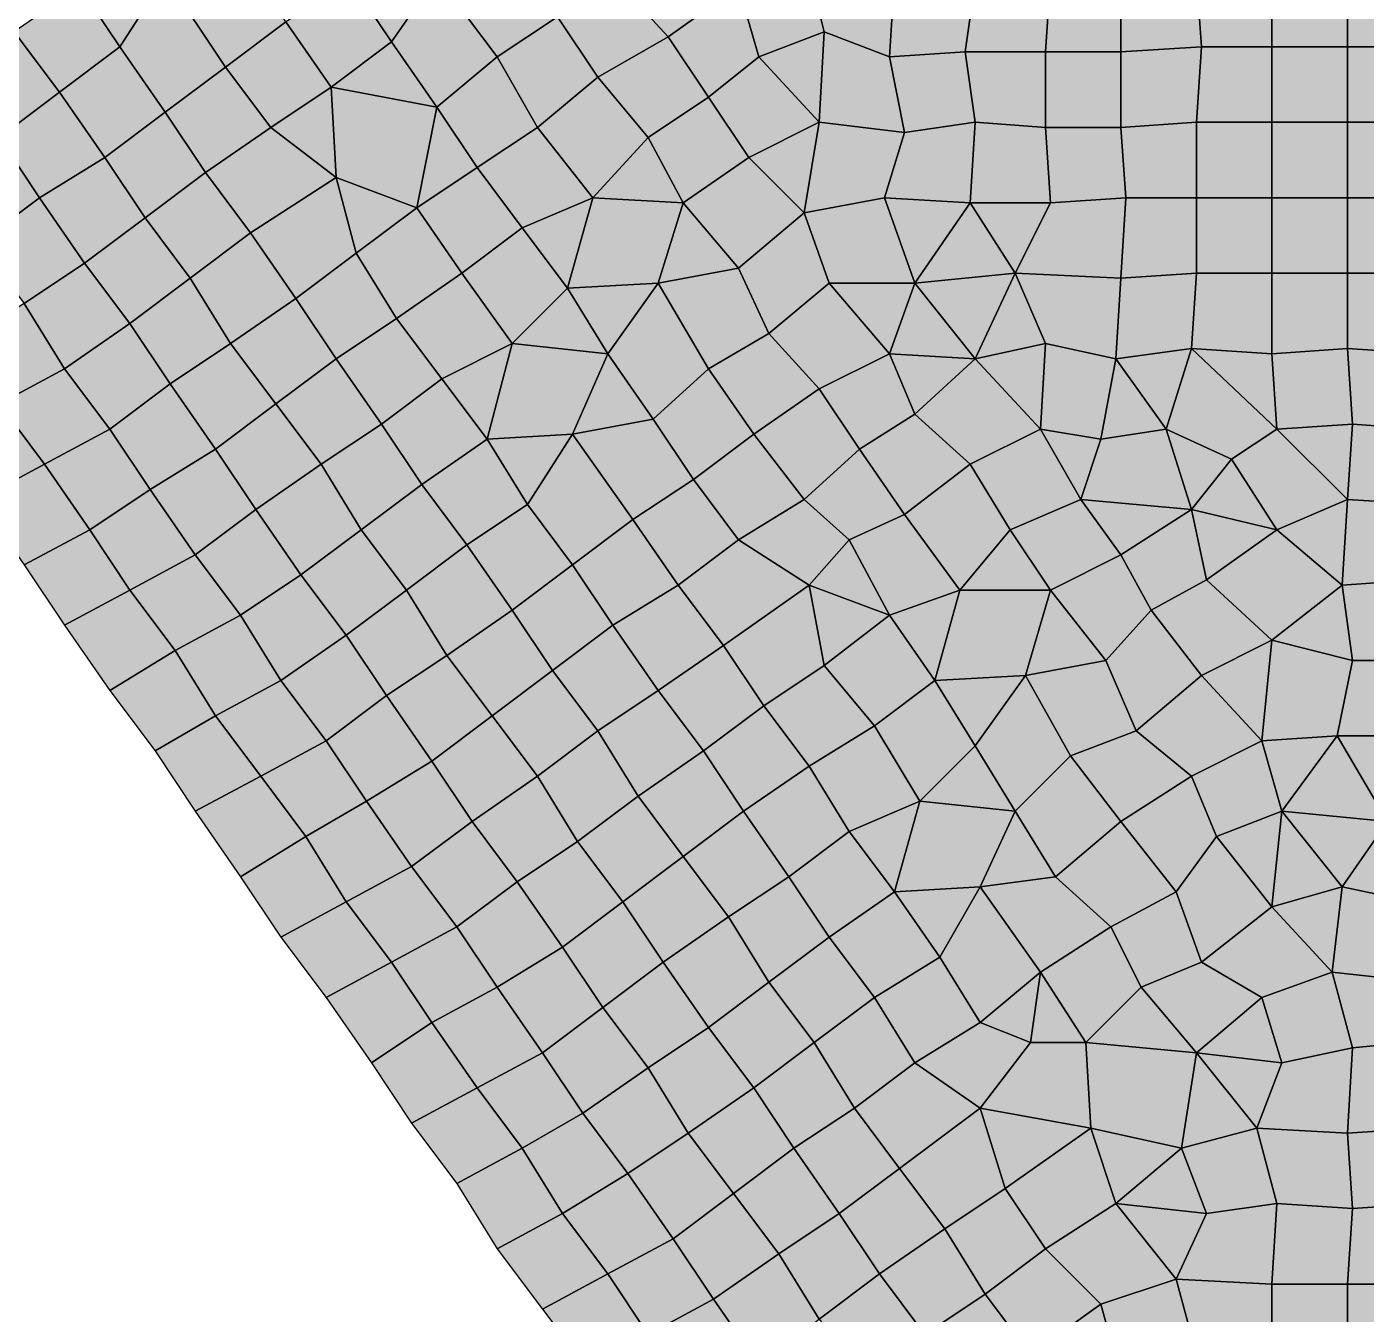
# Model space of a CAD drawing. Header units: metres. Extents: x -7480 to 79269, y -9100 to 45880.
# Drawn here: x 8590 to 13915, y 9900 to 15020 of the extents above; entities that cross this region are included whole.
import ezdxf

# ---------------------------------------------------------------- set-up
doc = ezdxf.new("R2010")
doc.units = ezdxf.units.M
doc.layers.add('COLOR_1', color=1, linetype='Continuous')
doc.layers.add('COLOR_181', color=181, linetype='Continuous')

msp = doc.modelspace()

# ---------------------------------------------------------------- hatches: boundary and pattern name
at = {"layer": 'COLOR_1'}
for points in [[(13840, 14940), (14160, 14940), (14160, 15240), (13840, 15220)], [(13540, 14640), (13840, 14640), (13840, 14940), (13540, 14940)], [(13840, 14640), (14140, 14640), (14160, 14940), (13840, 14940)]]:
    msp.add_hatch(color=256, dxfattribs=at).paths.add_polyline_path(points)
at = {"layer": 'COLOR_181'}
for points in [[(10920, 15220), (11140, 14980), (11420, 15180), (11160, 15400)], [(9140, 15220), (9380, 14860), (9620, 15040), (9460, 15280)], [(10220, 15220), (10460, 14900), (10700, 15060), (10540, 15280)], [(11420, 15180), (11500, 14900), (11760, 15000), (11700, 15240)], [(11700, 15240), (11760, 15000), (12020, 14900), (12040, 15220)], [(8540, 15000), (8720, 14760), (8960, 14940), (8800, 15180)], [(8800, 15180), (8960, 14940), (9140, 15220)], [(8960, 14940), (9140, 14680), (9380, 14860), (9140, 15220)], [(9620, 15040), (9800, 14780), (10040, 14960), (9880, 15200)], [(9880, 15200), (10040, 14960), (10220, 15220)], [(10040, 14960), (10220, 14700), (10460, 14900), (10220, 15220)], [(10700, 15060), (10860, 14820), (11140, 14980), (10920, 15220)], [(11140, 14980), (11300, 14740), (11500, 14900), (11420, 15180)], [(12020, 14900), (12320, 14920), (12360, 15200), (12040, 15220)], [(12320, 14920), (12640, 14920), (12660, 15220), (12360, 15200)], [(12640, 14920), (12940, 14920), (12940, 15220), (12660, 15220)], [(12940, 14920), (13260, 14940), (13240, 15220), (12940, 15220)], [(13240, 15220), (13260, 14940), (13540, 14940), (13540, 15220)], [(13540, 14940), (13840, 14940), (13840, 15220), (13540, 15220)], [(9380, 14860), (9560, 14620), (9800, 14780), (9620, 15040)], [(10460, 14900), (10620, 14620), (10860, 14820), (10700, 15060)], [(8300, 14820), (8480, 14580), (8720, 14760), (8540, 15000)], [(10860, 14820), (11060, 14580), (11300, 14740), (11140, 14980)], [(11500, 14900), (11740, 14640), (11760, 15000)], [(11740, 14640), (12080, 14600), (12020, 14900), (11760, 15000)], [(8720, 14760), (8900, 14500), (9140, 14680), (8960, 14940)], [(9800, 14780), (10220, 14700), (10040, 14960)], [(12020, 14900), (12080, 14600), (12360, 14640), (12320, 14920)], [(12320, 14920), (12360, 14640), (12640, 14620), (12640, 14920)], [(12640, 14620), (12940, 14620), (12940, 14920), (12640, 14920)], [(12940, 14620), (13240, 14640), (13260, 14940), (12940, 14920)], [(13240, 14640), (13540, 14640), (13540, 14940), (13260, 14940)], [(9140, 14680), (9300, 14440), (9560, 14620), (9380, 14860)], [(10220, 14700), (10380, 14460), (10620, 14620), (10460, 14900)], [(11300, 14740), (11460, 14500), (11740, 14640), (11500, 14900)], [(10620, 14620), (10840, 14340), (11060, 14580), (10860, 14820)], [(8480, 14580), (8640, 14340), (8900, 14500), (8720, 14760)], [(9560, 14620), (9820, 14420), (9800, 14780)], [(9800, 14780), (9820, 14420), (10140, 14300), (10220, 14700)], [(10140, 14300), (10380, 14460), (10220, 14700)], [(11060, 14580), (11200, 14320), (11460, 14500), (11300, 14740)], [(8900, 14500), (9060, 14260), (9300, 14440), (9140, 14680)], [(9300, 14440), (9480, 14200), (9820, 14420), (9560, 14620)], [(10380, 14460), (10560, 14220), (10840, 14340), (10620, 14620)], [(11460, 14500), (11680, 14280), (11740, 14640)], [(11680, 14280), (12000, 14340), (12080, 14600), (11740, 14640)], [(12000, 14340), (12340, 14320), (12360, 14640), (12080, 14600)], [(12340, 14320), (12660, 14320), (12640, 14620), (12360, 14640)], [(12640, 14620), (12660, 14320), (12960, 14340), (12940, 14620)], [(12940, 14620), (12960, 14340), (13240, 14340), (13240, 14640)], [(13240, 14340), (13540, 14340), (13540, 14640), (13240, 14640)], [(13540, 14340), (13840, 14340), (13840, 14640), (13540, 14640)], [(13840, 14340), (14140, 14340), (14140, 14640), (13840, 14640)], [(8220, 14400), (8400, 14160), (8640, 14340), (8480, 14580)], [(10840, 14340), (11200, 14320), (11060, 14580)], [(8640, 14340), (8820, 14080), (9060, 14260), (8900, 14500)], [(11200, 14320), (11420, 14060), (11680, 14280), (11460, 14500)], [(9060, 14260), (9240, 14020), (9480, 14200), (9300, 14440)], [(10140, 14300), (10320, 14040), (10560, 14220), (10380, 14460)], [(9480, 14200), (9660, 13940), (9900, 14120), (9820, 14420)], [(9820, 14420), (9900, 14120), (10140, 14300)], [(8400, 14160), (8580, 13920), (8820, 14080), (8640, 14340)], [(10560, 14220), (10740, 13980), (10840, 14340)], [(10740, 13980), (11100, 14000), (11200, 14320), (10840, 14340)], [(11680, 14280), (11780, 14000), (12120, 14000), (12000, 14340)], [(12000, 14340), (12120, 14000), (12340, 14320)], [(12520, 14040), (12940, 14020), (12960, 14340), (12660, 14320)], [(12940, 14020), (13240, 14040), (13240, 14340), (12960, 14340)], [(13240, 14040), (13540, 14040), (13540, 14340), (13240, 14340)], [(13540, 14040), (13840, 14040), (13840, 14340), (13540, 14340)], [(13840, 14040), (14140, 14040), (14140, 14340), (13840, 14340)], [(9900, 14120), (10060, 13860), (10320, 14040), (10140, 14300)], [(11100, 14000), (11420, 14060), (11200, 14320)], [(11420, 14060), (11540, 13800), (11780, 14000), (11680, 14280)], [(12120, 14000), (12520, 14040), (12340, 14320)], [(12340, 14320), (12520, 14040), (12660, 14320)], [(8820, 14080), (9000, 13840), (9240, 14020), (9060, 14260)], [(10320, 14040), (10520, 13760), (10740, 13980), (10560, 14220)], [(9240, 14020), (9400, 13760), (9660, 13940), (9480, 14200)], [(9660, 13940), (9820, 13700), (10060, 13860), (9900, 14120)], [(8580, 13920), (8740, 13660), (9000, 13840), (8820, 14080)], [(11100, 14000), (11300, 13660), (11540, 13800), (11420, 14060)], [(9000, 13840), (9160, 13600), (9400, 13760), (9240, 14020)], [(10060, 13860), (10240, 13620), (10520, 13760), (10320, 14040)], [(12120, 14000), (12360, 13700), (12520, 14040)], [(12360, 13700), (12640, 13760), (12520, 14040)], [(12520, 14040), (12640, 13760), (12920, 13700), (12940, 14020)], [(12920, 13700), (13220, 13740), (13240, 14040), (12940, 14020)], [(13220, 13740), (13540, 13720), (13540, 14040), (13240, 14040)], [(13540, 13720), (13840, 13740), (13840, 14040), (13540, 14040)], [(13840, 13740), (14160, 13720), (14140, 14040), (13840, 14040)], [(10520, 13760), (10900, 13720), (10740, 13980)], [(10740, 13980), (10900, 13720), (11100, 14000)], [(10900, 13720), (11080, 13460), (11300, 13660), (11100, 14000)], [(11540, 13800), (11740, 13580), (12020, 13720), (11780, 14000)], [(11780, 14000), (12020, 13720), (12120, 14000)], [(12020, 13720), (12360, 13700), (12120, 14000)], [(8320, 13760), (8480, 13520), (8740, 13660), (8580, 13920)], [(9400, 13760), (9580, 13520), (9820, 13700), (9660, 13940)], [(9820, 13700), (10000, 13440), (10240, 13620), (10060, 13860)], [(8740, 13660), (8920, 13420), (9160, 13600), (9000, 13840)], [(11300, 13660), (11480, 13400), (11740, 13580), (11540, 13800)], [(9160, 13600), (9340, 13340), (9580, 13520), (9400, 13760)], [(10240, 13620), (10420, 13380), (10520, 13760)], [(10420, 13380), (10760, 13400), (10900, 13720), (10520, 13760)], [(12360, 13700), (12620, 13420), (12640, 13760)], [(12620, 13420), (12860, 13380), (12920, 13700), (12640, 13760)], [(12920, 13700), (13120, 13420), (13220, 13740)], [(13120, 13420), (13380, 13300), (13560, 13420), (13220, 13740)], [(13220, 13740), (13560, 13420), (13540, 13720)], [(13540, 13720), (13560, 13420), (13860, 13440), (13840, 13740)], [(13840, 13740), (13860, 13440), (14140, 13420), (14160, 13720)], [(9580, 13520), (9760, 13280), (10000, 13440), (9820, 13700)], [(10760, 13400), (11080, 13460), (10900, 13720)], [(11740, 13580), (11900, 13340), (12120, 13480), (12020, 13720)], [(12020, 13720), (12120, 13480), (12360, 13700)], [(12120, 13480), (12340, 13280), (12620, 13420), (12360, 13700)], [(12860, 13380), (13120, 13420), (12920, 13700)], [(8480, 13520), (8660, 13280), (8920, 13420), (8740, 13660)], [(11080, 13460), (11240, 13220), (11480, 13400), (11300, 13660)], [(8920, 13420), (9080, 13180), (9340, 13340), (9160, 13600)], [(10000, 13440), (10160, 13200), (10420, 13380), (10240, 13620)], [(11480, 13400), (11680, 13140), (11900, 13340), (11740, 13580)], [(8240, 13380), (8400, 13140), (8660, 13280), (8480, 13520)], [(9340, 13340), (9500, 13100), (9760, 13280), (9580, 13520)], [(11900, 13340), (12080, 13080), (12340, 13280), (12120, 13480)], [(8660, 13280), (8840, 13020), (9080, 13180), (8920, 13420)], [(9760, 13280), (9920, 13020), (10160, 13200), (10000, 13440)], [(10760, 13400), (11000, 13060), (11240, 13220), (11080, 13460)], [(12340, 13280), (12500, 13020), (12780, 13140), (12620, 13420)], [(12620, 13420), (12780, 13140), (12860, 13380)], [(12780, 13140), (13220, 13100), (13120, 13420), (12860, 13380)], [(13120, 13420), (13220, 13100), (13380, 13300)], [(13380, 13300), (13560, 13020), (13840, 13140), (13560, 13420)], [(13560, 13420), (13840, 13140), (13860, 13440)], [(13840, 13140), (14160, 13120), (14140, 13420), (13860, 13440)], [(10160, 13200), (10340, 12960), (10580, 13120), (10420, 13380)], [(10420, 13380), (10580, 13120), (10760, 13400)], [(10580, 13120), (10760, 12880), (11000, 13060), (10760, 13400)], [(11240, 13220), (11420, 12980), (11680, 13140), (11480, 13400)], [(9080, 13180), (9260, 12920), (9500, 13100), (9340, 13340)], [(11680, 13140), (11860, 12980), (12080, 13080), (11900, 13340)], [(8400, 13140), (8580, 12880), (8840, 13020), (8660, 13280)], [(9500, 13100), (9680, 12840), (9920, 13020), (9760, 13280)], [(12080, 13080), (12300, 12780), (12500, 13020), (12340, 13280)], [(13220, 13100), (13560, 13020), (13380, 13300)], [(11000, 13060), (11180, 12800), (11420, 12980), (11240, 13220)], [(8840, 13020), (9000, 12780), (9260, 12920), (9080, 13180)], [(9920, 13020), (10100, 12780), (10340, 12960), (10160, 13200)], [(9260, 12920), (9440, 12680), (9680, 12840), (9500, 13100)], [(10340, 12960), (10520, 12700), (10760, 12880), (10580, 13120)], [(11420, 12980), (11700, 12800), (11860, 12980), (11680, 13140)], [(12500, 13020), (12660, 12780), (12940, 12920), (12780, 13140)], [(12780, 13140), (12940, 12920), (13220, 13100)], [(12940, 12920), (13060, 12700), (13280, 12820), (13220, 13100)], [(13220, 13100), (13280, 12820), (13560, 13020)], [(13560, 13020), (13820, 12800), (13840, 13140)], [(13820, 12800), (14120, 12820), (14160, 13120), (13840, 13140)], [(10760, 12880), (10920, 12640), (11180, 12800), (11000, 13060)], [(11860, 12980), (12020, 12680), (12300, 12780), (12080, 13080)], [(8580, 12880), (8740, 12640), (9000, 12780), (8840, 13020)], [(9680, 12840), (9860, 12600), (10100, 12780), (9920, 13020)], [(12300, 12780), (12660, 12780), (12500, 13020)], [(13280, 12820), (13540, 12580), (13820, 12800), (13560, 13020)], [(10100, 12780), (10260, 12520), (10520, 12700), (10340, 12960)], [(11180, 12800), (11360, 12560), (11700, 12800), (11420, 12980)], [(11700, 12800), (12020, 12680), (11860, 12980)], [(9000, 12780), (9180, 12540), (9440, 12680), (9260, 12920)], [(12660, 12780), (12880, 12500), (13060, 12700), (12940, 12920)], [(9440, 12680), (9600, 12420), (9860, 12600), (9680, 12840)], [(10520, 12700), (10680, 12460), (10920, 12640), (10760, 12880)], [(8740, 12640), (8920, 12380), (9180, 12540), (9000, 12780)], [(9860, 12600), (10020, 12360), (10260, 12520), (10100, 12780)], [(10920, 12640), (11100, 12380), (11360, 12560), (11180, 12800)], [(11360, 12560), (11520, 12320), (11760, 12480), (11700, 12800)], [(11700, 12800), (11760, 12480), (12020, 12680)], [(12020, 12680), (12200, 12420), (12300, 12780)], [(12200, 12420), (12560, 12440), (12660, 12780), (12300, 12780)], [(12560, 12440), (12880, 12500), (12660, 12780)], [(13060, 12700), (13260, 12440), (13540, 12580), (13280, 12820)], [(13540, 12580), (13860, 12500), (13820, 12800)], [(13820, 12800), (13860, 12500), (14200, 12500), (14120, 12820)], [(9180, 12540), (9340, 12280), (9600, 12420), (9440, 12680)], [(10260, 12520), (10440, 12280), (10680, 12460), (10520, 12700)], [(11760, 12480), (11960, 12240), (12200, 12420), (12020, 12680)], [(12880, 12500), (13000, 12220), (13260, 12440), (13060, 12700)], [(10680, 12460), (10860, 12220), (11100, 12380), (10920, 12640)], [(9600, 12420), (9780, 12180), (10020, 12360), (9860, 12600)], [(13260, 12440), (13500, 12180), (13540, 12580)], [(13500, 12180), (13800, 12200), (13860, 12500), (13540, 12580)], [(8920, 12380), (9100, 12140), (9340, 12280), (9180, 12540)], [(10020, 12360), (10200, 12100), (10440, 12280), (10260, 12520)], [(11100, 12380), (11280, 12140), (11520, 12320), (11360, 12560)], [(11520, 12320), (11700, 12080), (11960, 12240), (11760, 12480)], [(12560, 12440), (12740, 12120), (13000, 12220), (12880, 12500)], [(13800, 12200), (14120, 12200), (14200, 12500), (13860, 12500)], [(9340, 12280), (9520, 12040), (9780, 12180), (9600, 12420)], [(10440, 12280), (10620, 12040), (10860, 12220), (10680, 12460)], [(11960, 12240), (12140, 11940), (12360, 12160), (12200, 12420)], [(12200, 12420), (12360, 12160), (12560, 12440)], [(12360, 12160), (12520, 11900), (12740, 12120), (12560, 12440)], [(13000, 12220), (13220, 12040), (13500, 12180), (13260, 12440)], [(9780, 12180), (9940, 11940), (10200, 12100), (10020, 12360)], [(10860, 12220), (11020, 11960), (11280, 12140), (11100, 12380)], [(11280, 12140), (11440, 11900), (11700, 12080), (11520, 12320)], [(9100, 12140), (9260, 11900), (9520, 12040), (9340, 12280)], [(10200, 12100), (10360, 11860), (10620, 12040), (10440, 12280)], [(10620, 12040), (10780, 11780), (11020, 11960), (10860, 12220)], [(11700, 12080), (11860, 11820), (12140, 11940), (11960, 12240)], [(12740, 12120), (12940, 11860), (13220, 12040), (13000, 12220)], [(13500, 12180), (13580, 11900), (13800, 12200)], [(13580, 11900), (14000, 11860), (13800, 12200)], [(13800, 12200), (14000, 11860), (14220, 11980), (14120, 12200)], [(9520, 12040), (9700, 11800), (9940, 11940), (9780, 12180)], [(12140, 11940), (12520, 11900), (12360, 12160)], [(13220, 12040), (13320, 11800), (13580, 11900), (13500, 12180)], [(9940, 11940), (10120, 11680), (10360, 11860), (10200, 12100)], [(11020, 11960), (11200, 11720), (11440, 11900), (11280, 12140)], [(12520, 11900), (12680, 11640), (12940, 11860), (12740, 12120)], [(9260, 11900), (9440, 11640), (9700, 11800), (9520, 12040)], [(10360, 11860), (10540, 11620), (10780, 11780), (10620, 12040)], [(11440, 11900), (11620, 11640), (11860, 11820), (11700, 12080)], [(12940, 11860), (13160, 11580), (13320, 11800), (13220, 12040)], [(9700, 11800), (9860, 11540), (10120, 11680), (9940, 11940)], [(10780, 11780), (10960, 11540), (11200, 11720), (11020, 11960)], [(11860, 11820), (12040, 11580), (12140, 11940)], [(12040, 11580), (12380, 11600), (12520, 11900), (12140, 11940)], [(11200, 11720), (11380, 11480), (11620, 11640), (11440, 11900)], [(12380, 11600), (12680, 11640), (12520, 11900)], [(13320, 11800), (13540, 11520), (13580, 11900)], [(13540, 11520), (13820, 11600), (13580, 11900)], [(13580, 11900), (13820, 11600), (14000, 11860)], [(10120, 11680), (10300, 11440), (10540, 11620), (10360, 11860)], [(12680, 11640), (12900, 11440), (13160, 11580), (12940, 11860)], [(13820, 11600), (14100, 11540), (14000, 11860)], [(9440, 11640), (9600, 11400), (9860, 11540), (9700, 11800)], [(10540, 11620), (10720, 11360), (10960, 11540), (10780, 11780)], [(11620, 11640), (11780, 11400), (12040, 11580), (11860, 11820)], [(13160, 11580), (13260, 11300), (13540, 11520), (13320, 11800)], [(10960, 11540), (11120, 11300), (11380, 11480), (11200, 11720)], [(9860, 11540), (10040, 11300), (10300, 11440), (10120, 11680)], [(10300, 11440), (10460, 11200), (10720, 11360), (10540, 11620)], [(11380, 11480), (11540, 11220), (11780, 11400), (11620, 11640)], [(12380, 11600), (12620, 11260), (12900, 11440), (12680, 11640)], [(11780, 11400), (11960, 11160), (12220, 11320), (12040, 11580)], [(12040, 11580), (12220, 11320), (12380, 11600)], [(12220, 11320), (12380, 11060), (12620, 11260), (12380, 11600)], [(12900, 11440), (13020, 11200), (13260, 11300), (13160, 11580)], [(13540, 11520), (13780, 11260), (13820, 11600)], [(13780, 11260), (14140, 11220), (14100, 11540), (13820, 11600)], [(9600, 11400), (9780, 11160), (10040, 11300), (9860, 11540)], [(10720, 11360), (10880, 11120), (11120, 11300), (10960, 11540)], [(13260, 11300), (13500, 11160), (13780, 11260), (13540, 11520)], [(11120, 11300), (11300, 11040), (11540, 11220), (11380, 11480)], [(10040, 11300), (10200, 11060), (10460, 11200), (10300, 11440)], [(11540, 11220), (11720, 10980), (11960, 11160), (11780, 11400)], [(12620, 11260), (12800, 10980), (13020, 11200), (12900, 11440)], [(10460, 11200), (10640, 10940), (10880, 11120), (10720, 11360)], [(9780, 11160), (9960, 10900), (10200, 11060), (10040, 11300)], [(10880, 11120), (11060, 10880), (11300, 11040), (11120, 11300)], [(11960, 11160), (12120, 10900), (12380, 11060), (12220, 11320)], [(13020, 11200), (13240, 10940), (13500, 11160), (13260, 11300)], [(12380, 11060), (12580, 10980), (12620, 11260)], [(12580, 10980), (12800, 10980), (12620, 11260)], [(13500, 11160), (13580, 10900), (13860, 10960), (13780, 11260)], [(13780, 11260), (13860, 10960), (14080, 10980), (14140, 11220)], [(10200, 11060), (10380, 10800), (10640, 10940), (10460, 11200)], [(11300, 11040), (11480, 10800), (11720, 10980), (11540, 11220)], [(12800, 10980), (13240, 10940), (13020, 11200)], [(11720, 10980), (11880, 10720), (12120, 10900), (11960, 11160)], [(13240, 10940), (13580, 10900), (13500, 11160)], [(10640, 10940), (10800, 10700), (11060, 10880), (10880, 11120)], [(9960, 10900), (10120, 10660), (10380, 10800), (10200, 11060)], [(11060, 10880), (11220, 10620), (11480, 10800), (11300, 11040)], [(12120, 10900), (12380, 10720), (12580, 10980), (12380, 11060)], [(11480, 10800), (11640, 10560), (11880, 10720), (11720, 10980)], [(12380, 10720), (12820, 10640), (12800, 10980), (12580, 10980)], [(12800, 10980), (12820, 10640), (13180, 10560), (13240, 10940)], [(13840, 10620), (14140, 10640), (14080, 10980), (13860, 10960)], [(10380, 10800), (10560, 10560), (10800, 10700), (10640, 10940)], [(13180, 10560), (13480, 10640), (13240, 10940)], [(13240, 10940), (13480, 10640), (13580, 10900)], [(13480, 10640), (13840, 10620), (13860, 10960), (13580, 10900)], [(10800, 10700), (10980, 10460), (11220, 10620), (11060, 10880)], [(11880, 10720), (12060, 10480), (12380, 10720), (12120, 10900)], [(10120, 10660), (10300, 10420), (10560, 10560), (10380, 10800)], [(11220, 10620), (11400, 10380), (11640, 10560), (11480, 10800)], [(11640, 10560), (11820, 10300), (12060, 10480), (11880, 10720)], [(12060, 10480), (12240, 10240), (12480, 10400), (12380, 10720)], [(12380, 10720), (12480, 10400), (12820, 10640)], [(10560, 10560), (10720, 10300), (10980, 10460), (10800, 10700)], [(10980, 10460), (11160, 10200), (11400, 10380), (11220, 10620)], [(12480, 10400), (12640, 10160), (12920, 10340), (12820, 10640)], [(12820, 10640), (12920, 10340), (13180, 10560)], [(13180, 10560), (13280, 10300), (13560, 10340), (13480, 10640)], [(13480, 10640), (13560, 10340), (13860, 10320), (13840, 10620)], [(13840, 10620), (13860, 10320), (14160, 10340), (14140, 10640)], [(10300, 10420), (10460, 10160), (10720, 10300), (10560, 10560)], [(11400, 10380), (11580, 10140), (11820, 10300), (11640, 10560)], [(12920, 10340), (13280, 10300), (13180, 10560)], [(10720, 10300), (10900, 10060), (11160, 10200), (10980, 10460)], [(11820, 10300), (11980, 10060), (12240, 10240), (12060, 10480)], [(12240, 10240), (12400, 9980), (12640, 10160), (12480, 10400)], [(11160, 10200), (11320, 9960), (11580, 10140), (11400, 10380)], [(12640, 10160), (12860, 9940), (13160, 10040), (12920, 10340)], [(12920, 10340), (13160, 10040), (13280, 10300)], [(13160, 10040), (13540, 10020), (13560, 10340), (13280, 10300)], [(13540, 10020), (13840, 10020), (13860, 10320), (13560, 10340)], [(13840, 10020), (14140, 10020), (14160, 10340), (13860, 10320)], [(10460, 10160), (10640, 9920), (10900, 10060), (10720, 10300)], [(11580, 10140), (11740, 9880), (11980, 10060), (11820, 10300)], [(11980, 10060), (12160, 9820), (12400, 9980), (12240, 10240)], [(10900, 10060), (11060, 9820), (11320, 9960), (11160, 10200)], [(11320, 9960), (11500, 9700), (11740, 9880), (11580, 10140)], [(12400, 9980), (12580, 9740), (12860, 9940), (12640, 10160)], [(10640, 9920), (10820, 9680), (11060, 9820), (10900, 10060)], [(11740, 9880), (11920, 9640), (12160, 9820), (11980, 10060)], [(12860, 9940), (12960, 9580), (13240, 9740), (13160, 10040)], [(13160, 10040), (13240, 9740), (13540, 9720), (13540, 10020)], [(13540, 9720), (13840, 9720), (13840, 10020), (13540, 10020)], [(13840, 9720), (14140, 9720), (14140, 10020), (13840, 10020)], [(11060, 9820), (11240, 9560), (11500, 9700), (11320, 9960)], [(12160, 9820), (12340, 9560), (12580, 9740), (12400, 9980)], [(12580, 9740), (12720, 9480), (12960, 9580), (12860, 9940)]]:
    msp.add_hatch(color=256, dxfattribs=at).paths.add_polyline_path(points)

# ---------------------------------------------------------------- linework, layer by layer
at = {"layer": 'COLOR_1'}
for points in [[(13840, 14940), (14160, 14940), (14160, 15240), (13840, 15220)], [(13540, 14640), (13840, 14640), (13840, 14940), (13540, 14940)], [(13840, 14640), (14140, 14640), (14160, 14940), (13840, 14940)]]:
    msp.add_lwpolyline(points, close=True, dxfattribs=at)
at = {"layer": 'COLOR_181'}
for points in [[(10920, 15220), (11140, 14980), (11420, 15180), (11160, 15400)], [(9140, 15220), (9380, 14860), (9620, 15040), (9460, 15280)], [(10220, 15220), (10460, 14900), (10700, 15060), (10540, 15280)], [(11420, 15180), (11500, 14900), (11760, 15000), (11700, 15240)], [(11700, 15240), (11760, 15000), (12020, 14900), (12040, 15220)], [(8540, 15000), (8720, 14760), (8960, 14940), (8800, 15180)], [(8800, 15180), (8960, 14940), (9140, 15220)], [(8960, 14940), (9140, 14680), (9380, 14860), (9140, 15220)], [(9620, 15040), (9800, 14780), (10040, 14960), (9880, 15200)], [(9880, 15200), (10040, 14960), (10220, 15220)], [(10040, 14960), (10220, 14700), (10460, 14900), (10220, 15220)], [(10700, 15060), (10860, 14820), (11140, 14980), (10920, 15220)], [(11140, 14980), (11300, 14740), (11500, 14900), (11420, 15180)], [(12020, 14900), (12320, 14920), (12360, 15200), (12040, 15220)], [(12320, 14920), (12640, 14920), (12660, 15220), (12360, 15200)], [(12640, 14920), (12940, 14920), (12940, 15220), (12660, 15220)], [(12940, 14920), (13260, 14940), (13240, 15220), (12940, 15220)], [(13240, 15220), (13260, 14940), (13540, 14940), (13540, 15220)], [(13540, 14940), (13840, 14940), (13840, 15220), (13540, 15220)], [(9380, 14860), (9560, 14620), (9800, 14780), (9620, 15040)], [(10460, 14900), (10620, 14620), (10860, 14820), (10700, 15060)], [(8300, 14820), (8480, 14580), (8720, 14760), (8540, 15000)], [(10860, 14820), (11060, 14580), (11300, 14740), (11140, 14980)], [(11500, 14900), (11740, 14640), (11760, 15000)], [(11740, 14640), (12080, 14600), (12020, 14900), (11760, 15000)], [(8720, 14760), (8900, 14500), (9140, 14680), (8960, 14940)], [(9800, 14780), (10220, 14700), (10040, 14960)], [(12020, 14900), (12080, 14600), (12360, 14640), (12320, 14920)], [(12320, 14920), (12360, 14640), (12640, 14620), (12640, 14920)], [(12640, 14620), (12940, 14620), (12940, 14920), (12640, 14920)], [(12940, 14620), (13240, 14640), (13260, 14940), (12940, 14920)], [(13240, 14640), (13540, 14640), (13540, 14940), (13260, 14940)], [(9140, 14680), (9300, 14440), (9560, 14620), (9380, 14860)], [(10220, 14700), (10380, 14460), (10620, 14620), (10460, 14900)], [(11300, 14740), (11460, 14500), (11740, 14640), (11500, 14900)], [(10620, 14620), (10840, 14340), (11060, 14580), (10860, 14820)], [(8480, 14580), (8640, 14340), (8900, 14500), (8720, 14760)], [(9560, 14620), (9820, 14420), (9800, 14780)], [(9800, 14780), (9820, 14420), (10140, 14300), (10220, 14700)], [(10140, 14300), (10380, 14460), (10220, 14700)], [(11060, 14580), (11200, 14320), (11460, 14500), (11300, 14740)], [(8900, 14500), (9060, 14260), (9300, 14440), (9140, 14680)], [(9300, 14440), (9480, 14200), (9820, 14420), (9560, 14620)], [(10380, 14460), (10560, 14220), (10840, 14340), (10620, 14620)], [(11460, 14500), (11680, 14280), (11740, 14640)], [(11680, 14280), (12000, 14340), (12080, 14600), (11740, 14640)], [(12000, 14340), (12340, 14320), (12360, 14640), (12080, 14600)], [(12340, 14320), (12660, 14320), (12640, 14620), (12360, 14640)], [(12640, 14620), (12660, 14320), (12960, 14340), (12940, 14620)], [(12940, 14620), (12960, 14340), (13240, 14340), (13240, 14640)], [(13240, 14340), (13540, 14340), (13540, 14640), (13240, 14640)], [(13540, 14340), (13840, 14340), (13840, 14640), (13540, 14640)], [(13840, 14340), (14140, 14340), (14140, 14640), (13840, 14640)], [(8220, 14400), (8400, 14160), (8640, 14340), (8480, 14580)], [(10840, 14340), (11200, 14320), (11060, 14580)], [(8640, 14340), (8820, 14080), (9060, 14260), (8900, 14500)], [(11200, 14320), (11420, 14060), (11680, 14280), (11460, 14500)], [(9060, 14260), (9240, 14020), (9480, 14200), (9300, 14440)], [(10140, 14300), (10320, 14040), (10560, 14220), (10380, 14460)], [(9480, 14200), (9660, 13940), (9900, 14120), (9820, 14420)], [(9820, 14420), (9900, 14120), (10140, 14300)], [(8400, 14160), (8580, 13920), (8820, 14080), (8640, 14340)], [(10560, 14220), (10740, 13980), (10840, 14340)], [(10740, 13980), (11100, 14000), (11200, 14320), (10840, 14340)], [(11680, 14280), (11780, 14000), (12120, 14000), (12000, 14340)], [(12000, 14340), (12120, 14000), (12340, 14320)], [(12520, 14040), (12940, 14020), (12960, 14340), (12660, 14320)], [(12940, 14020), (13240, 14040), (13240, 14340), (12960, 14340)], [(13240, 14040), (13540, 14040), (13540, 14340), (13240, 14340)], [(13540, 14040), (13840, 14040), (13840, 14340), (13540, 14340)], [(13840, 14040), (14140, 14040), (14140, 14340), (13840, 14340)], [(9900, 14120), (10060, 13860), (10320, 14040), (10140, 14300)], [(11100, 14000), (11420, 14060), (11200, 14320)], [(11420, 14060), (11540, 13800), (11780, 14000), (11680, 14280)], [(12120, 14000), (12520, 14040), (12340, 14320)], [(12340, 14320), (12520, 14040), (12660, 14320)], [(8820, 14080), (9000, 13840), (9240, 14020), (9060, 14260)], [(10320, 14040), (10520, 13760), (10740, 13980), (10560, 14220)], [(9240, 14020), (9400, 13760), (9660, 13940), (9480, 14200)], [(9660, 13940), (9820, 13700), (10060, 13860), (9900, 14120)], [(8580, 13920), (8740, 13660), (9000, 13840), (8820, 14080)], [(11100, 14000), (11300, 13660), (11540, 13800), (11420, 14060)], [(9000, 13840), (9160, 13600), (9400, 13760), (9240, 14020)], [(10060, 13860), (10240, 13620), (10520, 13760), (10320, 14040)], [(12120, 14000), (12360, 13700), (12520, 14040)], [(12360, 13700), (12640, 13760), (12520, 14040)], [(12520, 14040), (12640, 13760), (12920, 13700), (12940, 14020)], [(12920, 13700), (13220, 13740), (13240, 14040), (12940, 14020)], [(13220, 13740), (13540, 13720), (13540, 14040), (13240, 14040)], [(13540, 13720), (13840, 13740), (13840, 14040), (13540, 14040)], [(13840, 13740), (14160, 13720), (14140, 14040), (13840, 14040)], [(10520, 13760), (10900, 13720), (10740, 13980)], [(10740, 13980), (10900, 13720), (11100, 14000)], [(10900, 13720), (11080, 13460), (11300, 13660), (11100, 14000)], [(11540, 13800), (11740, 13580), (12020, 13720), (11780, 14000)], [(11780, 14000), (12020, 13720), (12120, 14000)], [(12020, 13720), (12360, 13700), (12120, 14000)], [(8320, 13760), (8480, 13520), (8740, 13660), (8580, 13920)], [(9400, 13760), (9580, 13520), (9820, 13700), (9660, 13940)], [(9820, 13700), (10000, 13440), (10240, 13620), (10060, 13860)], [(8740, 13660), (8920, 13420), (9160, 13600), (9000, 13840)], [(11300, 13660), (11480, 13400), (11740, 13580), (11540, 13800)], [(9160, 13600), (9340, 13340), (9580, 13520), (9400, 13760)], [(10240, 13620), (10420, 13380), (10520, 13760)], [(10420, 13380), (10760, 13400), (10900, 13720), (10520, 13760)], [(12360, 13700), (12620, 13420), (12640, 13760)], [(12620, 13420), (12860, 13380), (12920, 13700), (12640, 13760)], [(12920, 13700), (13120, 13420), (13220, 13740)], [(13120, 13420), (13380, 13300), (13560, 13420), (13220, 13740)], [(13220, 13740), (13560, 13420), (13540, 13720)], [(13540, 13720), (13560, 13420), (13860, 13440), (13840, 13740)], [(13840, 13740), (13860, 13440), (14140, 13420), (14160, 13720)], [(9580, 13520), (9760, 13280), (10000, 13440), (9820, 13700)], [(10760, 13400), (11080, 13460), (10900, 13720)], [(11740, 13580), (11900, 13340), (12120, 13480), (12020, 13720)], [(12020, 13720), (12120, 13480), (12360, 13700)], [(12120, 13480), (12340, 13280), (12620, 13420), (12360, 13700)], [(12860, 13380), (13120, 13420), (12920, 13700)], [(8480, 13520), (8660, 13280), (8920, 13420), (8740, 13660)], [(11080, 13460), (11240, 13220), (11480, 13400), (11300, 13660)], [(8920, 13420), (9080, 13180), (9340, 13340), (9160, 13600)], [(10000, 13440), (10160, 13200), (10420, 13380), (10240, 13620)], [(11480, 13400), (11680, 13140), (11900, 13340), (11740, 13580)], [(8240, 13380), (8400, 13140), (8660, 13280), (8480, 13520)], [(9340, 13340), (9500, 13100), (9760, 13280), (9580, 13520)], [(11900, 13340), (12080, 13080), (12340, 13280), (12120, 13480)], [(8660, 13280), (8840, 13020), (9080, 13180), (8920, 13420)], [(9760, 13280), (9920, 13020), (10160, 13200), (10000, 13440)], [(10760, 13400), (11000, 13060), (11240, 13220), (11080, 13460)], [(12340, 13280), (12500, 13020), (12780, 13140), (12620, 13420)], [(12620, 13420), (12780, 13140), (12860, 13380)], [(12780, 13140), (13220, 13100), (13120, 13420), (12860, 13380)], [(13120, 13420), (13220, 13100), (13380, 13300)], [(13380, 13300), (13560, 13020), (13840, 13140), (13560, 13420)], [(13560, 13420), (13840, 13140), (13860, 13440)], [(13840, 13140), (14160, 13120), (14140, 13420), (13860, 13440)], [(10160, 13200), (10340, 12960), (10580, 13120), (10420, 13380)], [(10420, 13380), (10580, 13120), (10760, 13400)], [(10580, 13120), (10760, 12880), (11000, 13060), (10760, 13400)], [(11240, 13220), (11420, 12980), (11680, 13140), (11480, 13400)], [(9080, 13180), (9260, 12920), (9500, 13100), (9340, 13340)], [(11680, 13140), (11860, 12980), (12080, 13080), (11900, 13340)], [(8400, 13140), (8580, 12880), (8840, 13020), (8660, 13280)], [(9500, 13100), (9680, 12840), (9920, 13020), (9760, 13280)], [(12080, 13080), (12300, 12780), (12500, 13020), (12340, 13280)], [(13220, 13100), (13560, 13020), (13380, 13300)], [(11000, 13060), (11180, 12800), (11420, 12980), (11240, 13220)], [(8840, 13020), (9000, 12780), (9260, 12920), (9080, 13180)], [(9920, 13020), (10100, 12780), (10340, 12960), (10160, 13200)], [(9260, 12920), (9440, 12680), (9680, 12840), (9500, 13100)], [(10340, 12960), (10520, 12700), (10760, 12880), (10580, 13120)], [(11420, 12980), (11700, 12800), (11860, 12980), (11680, 13140)], [(12500, 13020), (12660, 12780), (12940, 12920), (12780, 13140)], [(12780, 13140), (12940, 12920), (13220, 13100)], [(12940, 12920), (13060, 12700), (13280, 12820), (13220, 13100)], [(13220, 13100), (13280, 12820), (13560, 13020)], [(13560, 13020), (13820, 12800), (13840, 13140)], [(13820, 12800), (14120, 12820), (14160, 13120), (13840, 13140)], [(10760, 12880), (10920, 12640), (11180, 12800), (11000, 13060)], [(11860, 12980), (12020, 12680), (12300, 12780), (12080, 13080)], [(8580, 12880), (8740, 12640), (9000, 12780), (8840, 13020)], [(9680, 12840), (9860, 12600), (10100, 12780), (9920, 13020)], [(12300, 12780), (12660, 12780), (12500, 13020)], [(13280, 12820), (13540, 12580), (13820, 12800), (13560, 13020)], [(10100, 12780), (10260, 12520), (10520, 12700), (10340, 12960)], [(11180, 12800), (11360, 12560), (11700, 12800), (11420, 12980)], [(11700, 12800), (12020, 12680), (11860, 12980)], [(9000, 12780), (9180, 12540), (9440, 12680), (9260, 12920)], [(12660, 12780), (12880, 12500), (13060, 12700), (12940, 12920)], [(9440, 12680), (9600, 12420), (9860, 12600), (9680, 12840)], [(10520, 12700), (10680, 12460), (10920, 12640), (10760, 12880)], [(8740, 12640), (8920, 12380), (9180, 12540), (9000, 12780)], [(9860, 12600), (10020, 12360), (10260, 12520), (10100, 12780)], [(10920, 12640), (11100, 12380), (11360, 12560), (11180, 12800)], [(11360, 12560), (11520, 12320), (11760, 12480), (11700, 12800)], [(11700, 12800), (11760, 12480), (12020, 12680)], [(12020, 12680), (12200, 12420), (12300, 12780)], [(12200, 12420), (12560, 12440), (12660, 12780), (12300, 12780)], [(12560, 12440), (12880, 12500), (12660, 12780)], [(13060, 12700), (13260, 12440), (13540, 12580), (13280, 12820)], [(13540, 12580), (13860, 12500), (13820, 12800)], [(13820, 12800), (13860, 12500), (14200, 12500), (14120, 12820)], [(9180, 12540), (9340, 12280), (9600, 12420), (9440, 12680)], [(10260, 12520), (10440, 12280), (10680, 12460), (10520, 12700)], [(11760, 12480), (11960, 12240), (12200, 12420), (12020, 12680)], [(12880, 12500), (13000, 12220), (13260, 12440), (13060, 12700)], [(10680, 12460), (10860, 12220), (11100, 12380), (10920, 12640)], [(9600, 12420), (9780, 12180), (10020, 12360), (9860, 12600)], [(13260, 12440), (13500, 12180), (13540, 12580)], [(13500, 12180), (13800, 12200), (13860, 12500), (13540, 12580)], [(8920, 12380), (9100, 12140), (9340, 12280), (9180, 12540)], [(10020, 12360), (10200, 12100), (10440, 12280), (10260, 12520)], [(11100, 12380), (11280, 12140), (11520, 12320), (11360, 12560)], [(11520, 12320), (11700, 12080), (11960, 12240), (11760, 12480)], [(12560, 12440), (12740, 12120), (13000, 12220), (12880, 12500)], [(13800, 12200), (14120, 12200), (14200, 12500), (13860, 12500)], [(9340, 12280), (9520, 12040), (9780, 12180), (9600, 12420)], [(10440, 12280), (10620, 12040), (10860, 12220), (10680, 12460)], [(11960, 12240), (12140, 11940), (12360, 12160), (12200, 12420)], [(12200, 12420), (12360, 12160), (12560, 12440)], [(12360, 12160), (12520, 11900), (12740, 12120), (12560, 12440)], [(13000, 12220), (13220, 12040), (13500, 12180), (13260, 12440)], [(9780, 12180), (9940, 11940), (10200, 12100), (10020, 12360)], [(10860, 12220), (11020, 11960), (11280, 12140), (11100, 12380)], [(11280, 12140), (11440, 11900), (11700, 12080), (11520, 12320)], [(9100, 12140), (9260, 11900), (9520, 12040), (9340, 12280)], [(10200, 12100), (10360, 11860), (10620, 12040), (10440, 12280)], [(10620, 12040), (10780, 11780), (11020, 11960), (10860, 12220)], [(11700, 12080), (11860, 11820), (12140, 11940), (11960, 12240)], [(12740, 12120), (12940, 11860), (13220, 12040), (13000, 12220)], [(13500, 12180), (13580, 11900), (13800, 12200)], [(13580, 11900), (14000, 11860), (13800, 12200)], [(13800, 12200), (14000, 11860), (14220, 11980), (14120, 12200)], [(9520, 12040), (9700, 11800), (9940, 11940), (9780, 12180)], [(12140, 11940), (12520, 11900), (12360, 12160)], [(13220, 12040), (13320, 11800), (13580, 11900), (13500, 12180)], [(9940, 11940), (10120, 11680), (10360, 11860), (10200, 12100)], [(11020, 11960), (11200, 11720), (11440, 11900), (11280, 12140)], [(12520, 11900), (12680, 11640), (12940, 11860), (12740, 12120)], [(9260, 11900), (9440, 11640), (9700, 11800), (9520, 12040)], [(10360, 11860), (10540, 11620), (10780, 11780), (10620, 12040)], [(11440, 11900), (11620, 11640), (11860, 11820), (11700, 12080)], [(12940, 11860), (13160, 11580), (13320, 11800), (13220, 12040)], [(9700, 11800), (9860, 11540), (10120, 11680), (9940, 11940)], [(10780, 11780), (10960, 11540), (11200, 11720), (11020, 11960)], [(11860, 11820), (12040, 11580), (12140, 11940)], [(12040, 11580), (12380, 11600), (12520, 11900), (12140, 11940)], [(11200, 11720), (11380, 11480), (11620, 11640), (11440, 11900)], [(12380, 11600), (12680, 11640), (12520, 11900)], [(13320, 11800), (13540, 11520), (13580, 11900)], [(13540, 11520), (13820, 11600), (13580, 11900)], [(13580, 11900), (13820, 11600), (14000, 11860)], [(10120, 11680), (10300, 11440), (10540, 11620), (10360, 11860)], [(12680, 11640), (12900, 11440), (13160, 11580), (12940, 11860)], [(13820, 11600), (14100, 11540), (14000, 11860)], [(9440, 11640), (9600, 11400), (9860, 11540), (9700, 11800)], [(10540, 11620), (10720, 11360), (10960, 11540), (10780, 11780)], [(11620, 11640), (11780, 11400), (12040, 11580), (11860, 11820)], [(13160, 11580), (13260, 11300), (13540, 11520), (13320, 11800)], [(10960, 11540), (11120, 11300), (11380, 11480), (11200, 11720)], [(9860, 11540), (10040, 11300), (10300, 11440), (10120, 11680)], [(10300, 11440), (10460, 11200), (10720, 11360), (10540, 11620)], [(11380, 11480), (11540, 11220), (11780, 11400), (11620, 11640)], [(12380, 11600), (12620, 11260), (12900, 11440), (12680, 11640)], [(11780, 11400), (11960, 11160), (12220, 11320), (12040, 11580)], [(12040, 11580), (12220, 11320), (12380, 11600)], [(12220, 11320), (12380, 11060), (12620, 11260), (12380, 11600)], [(12900, 11440), (13020, 11200), (13260, 11300), (13160, 11580)], [(13540, 11520), (13780, 11260), (13820, 11600)], [(13780, 11260), (14140, 11220), (14100, 11540), (13820, 11600)], [(9600, 11400), (9780, 11160), (10040, 11300), (9860, 11540)], [(10720, 11360), (10880, 11120), (11120, 11300), (10960, 11540)], [(13260, 11300), (13500, 11160), (13780, 11260), (13540, 11520)], [(11120, 11300), (11300, 11040), (11540, 11220), (11380, 11480)], [(10040, 11300), (10200, 11060), (10460, 11200), (10300, 11440)], [(11540, 11220), (11720, 10980), (11960, 11160), (11780, 11400)], [(12620, 11260), (12800, 10980), (13020, 11200), (12900, 11440)], [(10460, 11200), (10640, 10940), (10880, 11120), (10720, 11360)], [(9780, 11160), (9960, 10900), (10200, 11060), (10040, 11300)], [(10880, 11120), (11060, 10880), (11300, 11040), (11120, 11300)], [(11960, 11160), (12120, 10900), (12380, 11060), (12220, 11320)], [(13020, 11200), (13240, 10940), (13500, 11160), (13260, 11300)], [(12380, 11060), (12580, 10980), (12620, 11260)], [(12580, 10980), (12800, 10980), (12620, 11260)], [(13500, 11160), (13580, 10900), (13860, 10960), (13780, 11260)], [(13780, 11260), (13860, 10960), (14080, 10980), (14140, 11220)], [(10200, 11060), (10380, 10800), (10640, 10940), (10460, 11200)], [(11300, 11040), (11480, 10800), (11720, 10980), (11540, 11220)], [(12800, 10980), (13240, 10940), (13020, 11200)], [(11720, 10980), (11880, 10720), (12120, 10900), (11960, 11160)], [(13240, 10940), (13580, 10900), (13500, 11160)], [(10640, 10940), (10800, 10700), (11060, 10880), (10880, 11120)], [(9960, 10900), (10120, 10660), (10380, 10800), (10200, 11060)], [(11060, 10880), (11220, 10620), (11480, 10800), (11300, 11040)], [(12120, 10900), (12380, 10720), (12580, 10980), (12380, 11060)], [(11480, 10800), (11640, 10560), (11880, 10720), (11720, 10980)], [(12380, 10720), (12820, 10640), (12800, 10980), (12580, 10980)], [(12800, 10980), (12820, 10640), (13180, 10560), (13240, 10940)], [(13840, 10620), (14140, 10640), (14080, 10980), (13860, 10960)], [(10380, 10800), (10560, 10560), (10800, 10700), (10640, 10940)], [(13180, 10560), (13480, 10640), (13240, 10940)], [(13240, 10940), (13480, 10640), (13580, 10900)], [(13480, 10640), (13840, 10620), (13860, 10960), (13580, 10900)], [(10800, 10700), (10980, 10460), (11220, 10620), (11060, 10880)], [(11880, 10720), (12060, 10480), (12380, 10720), (12120, 10900)], [(10120, 10660), (10300, 10420), (10560, 10560), (10380, 10800)], [(11220, 10620), (11400, 10380), (11640, 10560), (11480, 10800)], [(11640, 10560), (11820, 10300), (12060, 10480), (11880, 10720)], [(12060, 10480), (12240, 10240), (12480, 10400), (12380, 10720)], [(12380, 10720), (12480, 10400), (12820, 10640)], [(10560, 10560), (10720, 10300), (10980, 10460), (10800, 10700)], [(10980, 10460), (11160, 10200), (11400, 10380), (11220, 10620)], [(12480, 10400), (12640, 10160), (12920, 10340), (12820, 10640)], [(12820, 10640), (12920, 10340), (13180, 10560)], [(13180, 10560), (13280, 10300), (13560, 10340), (13480, 10640)], [(13480, 10640), (13560, 10340), (13860, 10320), (13840, 10620)], [(13840, 10620), (13860, 10320), (14160, 10340), (14140, 10640)], [(10300, 10420), (10460, 10160), (10720, 10300), (10560, 10560)], [(11400, 10380), (11580, 10140), (11820, 10300), (11640, 10560)], [(12920, 10340), (13280, 10300), (13180, 10560)], [(10720, 10300), (10900, 10060), (11160, 10200), (10980, 10460)], [(11820, 10300), (11980, 10060), (12240, 10240), (12060, 10480)], [(12240, 10240), (12400, 9980), (12640, 10160), (12480, 10400)], [(11160, 10200), (11320, 9960), (11580, 10140), (11400, 10380)], [(12640, 10160), (12860, 9940), (13160, 10040), (12920, 10340)], [(12920, 10340), (13160, 10040), (13280, 10300)], [(13160, 10040), (13540, 10020), (13560, 10340), (13280, 10300)], [(13540, 10020), (13840, 10020), (13860, 10320), (13560, 10340)], [(13840, 10020), (14140, 10020), (14160, 10340), (13860, 10320)], [(10460, 10160), (10640, 9920), (10900, 10060), (10720, 10300)], [(11580, 10140), (11740, 9880), (11980, 10060), (11820, 10300)], [(11980, 10060), (12160, 9820), (12400, 9980), (12240, 10240)], [(10900, 10060), (11060, 9820), (11320, 9960), (11160, 10200)], [(11320, 9960), (11500, 9700), (11740, 9880), (11580, 10140)], [(12400, 9980), (12580, 9740), (12860, 9940), (12640, 10160)], [(10640, 9920), (10820, 9680), (11060, 9820), (10900, 10060)], [(11740, 9880), (11920, 9640), (12160, 9820), (11980, 10060)], [(12860, 9940), (12960, 9580), (13240, 9740), (13160, 10040)], [(13160, 10040), (13240, 9740), (13540, 9720), (13540, 10020)], [(13540, 9720), (13840, 9720), (13840, 10020), (13540, 10020)], [(13840, 9720), (14140, 9720), (14140, 10020), (13840, 10020)], [(11060, 9820), (11240, 9560), (11500, 9700), (11320, 9960)], [(12160, 9820), (12340, 9560), (12580, 9740), (12400, 9980)], [(12580, 9740), (12720, 9480), (12960, 9580), (12860, 9940)]]:
    msp.add_lwpolyline(points, close=True, dxfattribs=at)

doc.saveas('drawing.dxf')
